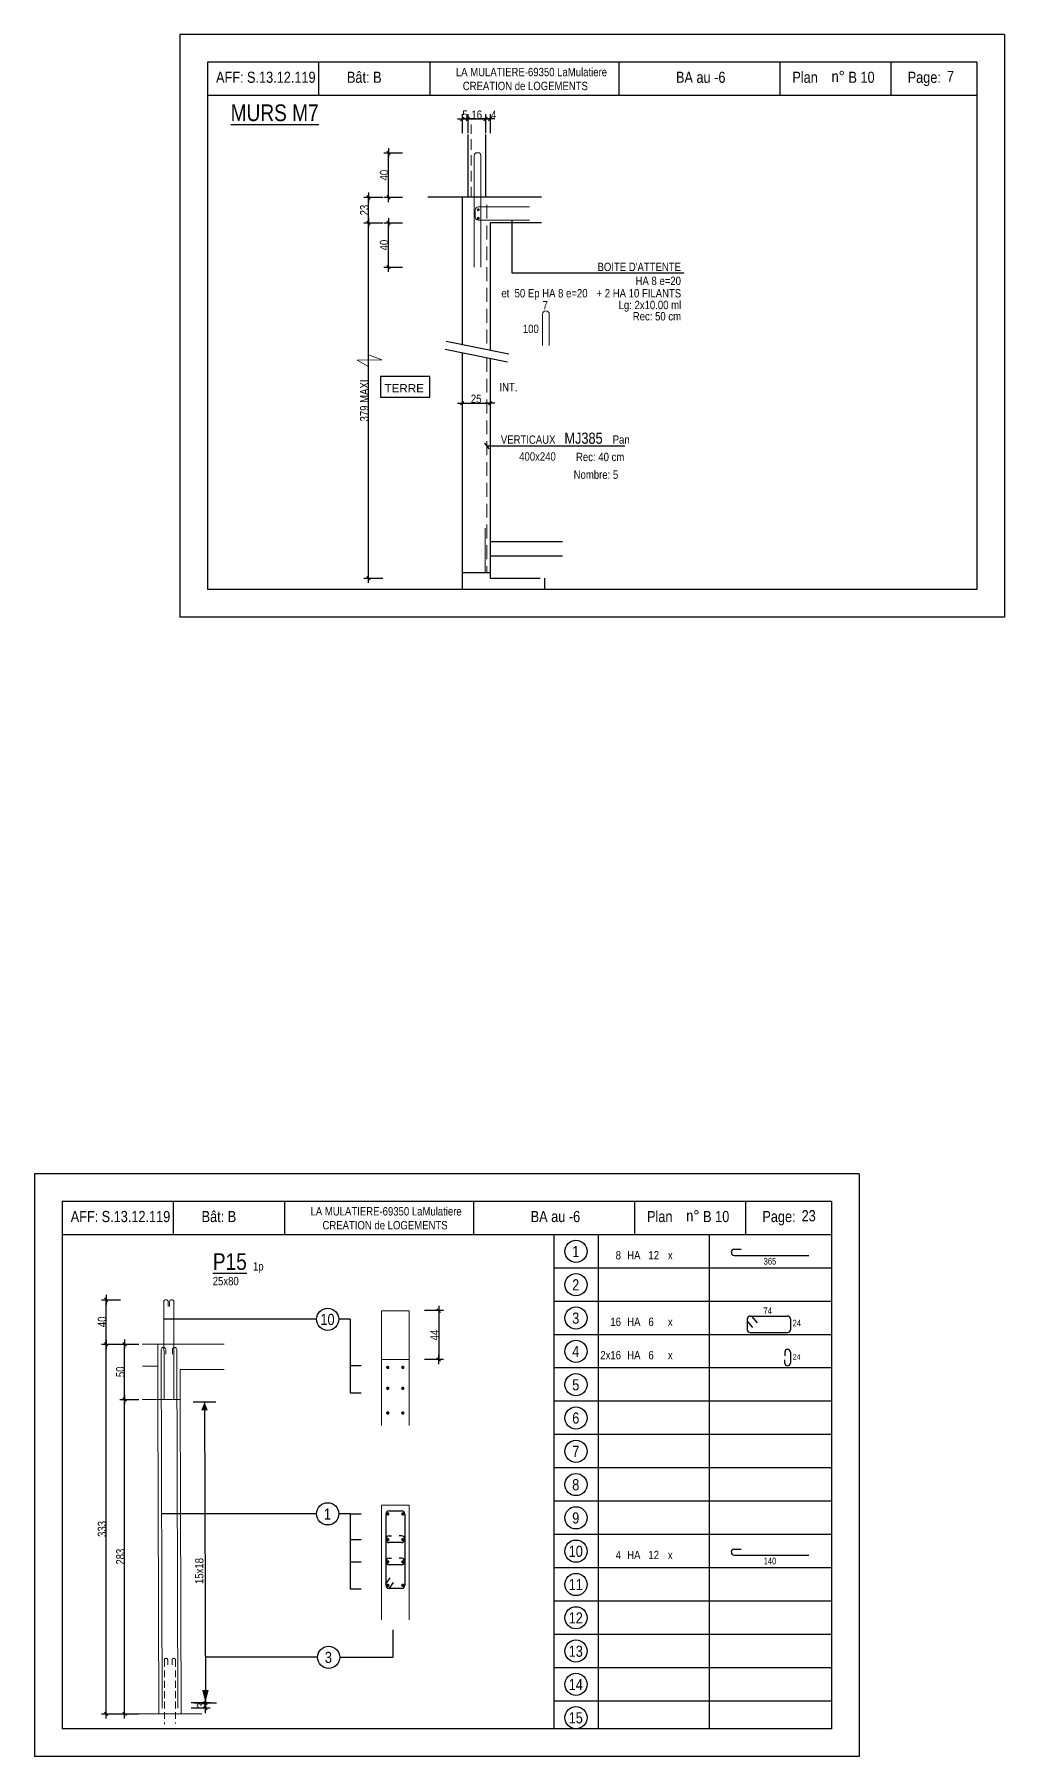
# Model space of a CAD drawing. Header units: metres. Extents: x -9927 to 45032, y -190416 to 12166.
# Drawn here: x 9926 to 11672, y -124751 to -121649 of the extents above; entities that cross this region are included whole.
import ezdxf
from ezdxf.enums import TextEntityAlignment as Align

# ---------------------------------------------------------------- set-up
doc = ezdxf.new("R2010")
doc.units = ezdxf.units.M
doc.header["$PDMODE"] = 65
doc.linetypes.add('CACHE', pattern=[9.525, 6.35, -3.175])
doc.linetypes.add('CACHE2', pattern=[0.1875, 0.125, -0.0625])
for name, color, linetype in [('01_cote_gen', 4, 'Continuous'), ('01_fenetres', 171, 'Continuous'), ('01_linteaux', 3, 'Continuous'), ('01_murs_coup', 5, 'Continuous'), ('01_sem', 42, 'Continuous'), ('01_texte', 230, 'Continuous'), ('AA_COTES', 2, 'Continuous')]:
    doc.layers.add(name, color=color, linetype=linetype)
doc.styles.add('MATTE_TXT', font='arial.ttf')
doc.styles.add('STYLE2', font='ARIALN.TTF')
doc.dimstyles.new('JB25', dxfattribs={"dimscale": 0.1, "dimtxt": 150, "dimasz": 17, "dimexe": 0.1, "dimexo": 0.1, "dimgap": 0.09, "dimtad": 1, "dimdec": 1, "dimlfac": 0.5, "dimdsep": 46, "dimtxsty": 'STYLE2', "dimblk1": 'BOND_G', "dimblk2": 'BOND_D', "dimsah": 1, "dimcen": 1.5, "dimdle": 0.01, "dimse1": 1, "dimse2": 1, "dimclrd": 4, "dimclre": 2, "dimclrt": 5, "dimadec": 0, "dimazin": 0, "dimtfac": 2.333333, "dimtdec": 1, "dimtix": 1, "dimtmove": 2, "dimatfit": 3, "dimldrblk": 'BOND_G', "dimfxl": 1, "dimtolj": 1, "dimtzin": 0, "dimarcsym": 0})

# ---------------------------------------------------------------- blocks, each defined once
blk = doc.blocks.new('BOND_G')
at = {"layer": 'AA_COTES', "color": 0}
for p, q in [((5, 0), (-5, 0)), ((1.8, 1.8), (-1.8, -1.8)), ((0, -5), (0, 15))]:
    blk.add_line(p, q, dxfattribs=at)
blk = doc.blocks.new('BOND_D')
at = {"layer": 'AA_COTES', "color": 0}
for p, q in [((5, 0), (-5, 0)), ((-1.8, -1.8), (1.8, 1.8)), ((0, 5), (0, -15))]:
    blk.add_line(p, q, dxfattribs=at)
blk = doc.blocks.new('*D1022')
at = {"layer": '01_cote_gen', "color": 4, "lineweight": -2, "transparency": 16777216}
blk.add_line((10527.2, -121986.6), (10527.2, -121944), dxfattribs=at)
at = {"layer": 'DEFPOINTS', "color": 0, "lineweight": 0, "transparency": 16777216}
for p in [(10527.2, -121942.3), (10552.7, -121942.3), (10552.7, -121988.3)]:
    blk.add_point(p, dxfattribs=at)
at = {"layer": '01_cote_gen', "color": 4, "lineweight": -2, "transparency": 16777216, "xscale": 1.7, "yscale": 1.7, "zscale": 1.7}
for name, p, rotation in [('BOND_D', (10527.2, -121942.3), 90), ('BOND_G', (10527.2, -121988.3), 270)]:
    blk.add_blockref(name, p, dxfattribs=dict(at, rotation=rotation))
at = {"layer": '01_cote_gen', "color": 5, "lineweight": 0, "transparency": 16777216, "insert": (10519.5, -121965.3), "char_height": 15, "attachment_point": 5, "rotation": 90, "style": 'STYLE2'}
blk.add_mtext('\\A1;23', dxfattribs=at)
blk = doc.blocks.new('*D1021')
at = {"layer": '01_cote_gen', "color": 4, "lineweight": -2, "transparency": 16777216}
blk.add_line((10527.2, -122626.6), (10527.2, -121990), dxfattribs=at)
at = {"layer": 'DEFPOINTS', "color": 0, "lineweight": 0, "transparency": 16777216}
for p in [(10527.2, -121988.3), (10588.4, -121988.3), (10237.6, -122628.3)]:
    blk.add_point(p, dxfattribs=at)
at = {"layer": '01_cote_gen', "color": 4, "lineweight": -2, "transparency": 16777216, "xscale": 1.7, "yscale": 1.7, "zscale": 1.7}
for name, p, rotation in [('BOND_D', (10527.2, -121988.3), 90), ('BOND_G', (10527.2, -122628.3), 270)]:
    blk.add_blockref(name, p, dxfattribs=dict(at, rotation=rotation))
at = {"layer": '01_cote_gen', "color": 5, "lineweight": 0, "transparency": 16777216, "insert": (10519.5, -122308.3), "char_height": 15, "attachment_point": 5, "rotation": 90, "style": 'STYLE2'}
blk.add_mtext('\\A1;379 MAXI', dxfattribs=at)
blk = doc.blocks.new('*D1023')
at = {"layer": '01_cote_gen', "color": 4, "lineweight": -2, "transparency": 16777216}
blk.add_line((10562.9, -121940.6), (10562.9, -121864), dxfattribs=at)
at = {"layer": 'DEFPOINTS', "color": 0, "lineweight": 0, "transparency": 16777216}
for p in [(10562.9, -121862.3), (10588.4, -121862.3), (10588.4, -121942.3)]:
    blk.add_point(p, dxfattribs=at)
at = {"layer": '01_cote_gen', "color": 4, "lineweight": -2, "transparency": 16777216, "xscale": 1.7, "yscale": 1.7, "zscale": 1.7}
for name, p, rotation in [('BOND_D', (10562.9, -121862.3), 90), ('BOND_G', (10562.9, -121942.3), 270)]:
    blk.add_blockref(name, p, dxfattribs=dict(at, rotation=rotation))
at = {"layer": '01_cote_gen', "color": 5, "lineweight": 0, "transparency": 16777216, "insert": (10555.2, -121902.3), "char_height": 15, "attachment_point": 5, "rotation": 90, "style": 'STYLE2'}
blk.add_mtext('\\A1;40', dxfattribs=at)
blk = doc.blocks.new('*D1024')
at = {"layer": '01_cote_gen', "color": 4, "lineweight": -2, "transparency": 16777216}
blk.add_line((10562.9, -122066.6), (10562.9, -121990), dxfattribs=at)
at = {"layer": 'DEFPOINTS', "color": 0, "lineweight": 0, "transparency": 16777216}
for p in [(10562.9, -121988.3), (10588.4, -121988.3), (10588.4, -122068.3)]:
    blk.add_point(p, dxfattribs=at)
at = {"layer": '01_cote_gen', "color": 4, "lineweight": -2, "transparency": 16777216, "xscale": 1.7, "yscale": 1.7, "zscale": 1.7}
for name, p, rotation in [('BOND_D', (10562.9, -121988.3), 90), ('BOND_G', (10562.9, -122068.3), 270)]:
    blk.add_blockref(name, p, dxfattribs=dict(at, rotation=rotation))
at = {"layer": '01_cote_gen', "color": 5, "lineweight": 0, "transparency": 16777216, "insert": (10555.2, -122028.3), "char_height": 15, "attachment_point": 5, "rotation": 90, "style": 'STYLE2'}
blk.add_mtext('\\A1;40', dxfattribs=at)
blk = doc.blocks.new('*D1025')
at = {"layer": '01_cote_gen', "color": 4, "lineweight": -2, "transparency": 16777216}
blk.add_line((10697.6, -122312.9), (10744.2, -122312.9), dxfattribs=at)
at = {"layer": 'DEFPOINTS', "color": 0, "lineweight": 0, "transparency": 16777216}
for p in [(10745.9, -122312.9), (10695.9, -122342.8), (10745.9, -122342.8)]:
    blk.add_point(p, dxfattribs=at)
at = {"layer": '01_cote_gen', "color": 4, "lineweight": -2, "transparency": 16777216, "xscale": 1.7, "yscale": 1.7, "zscale": 1.7, "rotation": 180}
blk.add_blockref('BOND_G', (10695.9, -122312.9), dxfattribs=at)
at = {"layer": '01_cote_gen', "color": 4, "lineweight": -2, "transparency": 16777216, "xscale": 1.7, "yscale": 1.7, "zscale": 1.7}
blk.add_blockref('BOND_D', (10745.9, -122312.9), dxfattribs=at)
at = {"layer": '01_cote_gen', "color": 5, "lineweight": 0, "transparency": 16777216, "insert": (10720.9, -122305.3), "char_height": 15, "attachment_point": 5, "style": 'STYLE2'}
blk.add_mtext('\\A1;25', dxfattribs=at)
blk = doc.blocks.new('*D1026')
at = {"layer": '01_cote_gen', "color": 4, "lineweight": -2, "transparency": 16777216}
blk.add_line((10697.6, -121801.2), (10704.2, -121801.2), dxfattribs=at)
at = {"layer": 'DEFPOINTS', "color": 0, "lineweight": 0, "transparency": 16777216}
for p in [(10705.9, -121801.2), (10705.9, -121829.4), (10695.9, -121942.3)]:
    blk.add_point(p, dxfattribs=at)
at = {"layer": '01_cote_gen', "color": 4, "lineweight": -2, "transparency": 16777216, "xscale": 1.7, "yscale": 1.7, "zscale": 1.7, "rotation": 180}
blk.add_blockref('BOND_G', (10695.9, -121801.2), dxfattribs=at)
at = {"layer": '01_cote_gen', "color": 4, "lineweight": -2, "transparency": 16777216, "xscale": 1.7, "yscale": 1.7, "zscale": 1.7}
blk.add_blockref('BOND_D', (10705.9, -121801.2), dxfattribs=at)
at = {"layer": '01_cote_gen', "color": 5, "lineweight": 0, "transparency": 16777216, "insert": (10700.9, -121793.5), "char_height": 15, "attachment_point": 5, "style": 'STYLE2'}
blk.add_mtext('\\A1;5', dxfattribs=at)
blk = doc.blocks.new('*D1027')
at = {"layer": '01_cote_gen', "color": 4, "lineweight": -2, "transparency": 16777216}
blk.add_line((10707.6, -121801.2), (10736.2, -121801.2), dxfattribs=at)
at = {"layer": 'DEFPOINTS', "color": 0, "lineweight": 0, "transparency": 16777216}
for p in [(10705.9, -121817.5), (10737.9, -121801.2), (10737.9, -121829.4)]:
    blk.add_point(p, dxfattribs=at)
at = {"layer": '01_cote_gen', "color": 4, "lineweight": -2, "transparency": 16777216, "xscale": 1.7, "yscale": 1.7, "zscale": 1.7, "rotation": 180}
blk.add_blockref('BOND_G', (10705.9, -121801.2), dxfattribs=at)
at = {"layer": '01_cote_gen', "color": 4, "lineweight": -2, "transparency": 16777216, "xscale": 1.7, "yscale": 1.7, "zscale": 1.7}
blk.add_blockref('BOND_D', (10737.9, -121801.2), dxfattribs=at)
at = {"layer": '01_cote_gen', "color": 5, "lineweight": 0, "transparency": 16777216, "insert": (10721.9, -121793.5), "char_height": 15, "attachment_point": 5, "style": 'STYLE2'}
blk.add_mtext('\\A1;16', dxfattribs=at)
blk = doc.blocks.new('*D1028')
at = {"layer": '01_cote_gen', "color": 4, "lineweight": -2, "transparency": 16777216}
blk.add_line((10739.6, -121801.2), (10744.2, -121801.2), dxfattribs=at)
at = {"layer": 'DEFPOINTS', "color": 0, "lineweight": 0, "transparency": 16777216}
for p in [(10737.9, -121816.6), (10745.9, -121801.2), (10745.9, -121988.3)]:
    blk.add_point(p, dxfattribs=at)
at = {"layer": '01_cote_gen', "color": 4, "lineweight": -2, "transparency": 16777216, "xscale": 1.7, "yscale": 1.7, "zscale": 1.7, "rotation": 180}
blk.add_blockref('BOND_G', (10737.9, -121801.2), dxfattribs=at)
at = {"layer": '01_cote_gen', "color": 4, "lineweight": -2, "transparency": 16777216, "xscale": 1.7, "yscale": 1.7, "zscale": 1.7}
blk.add_blockref('BOND_D', (10745.9, -121801.2), dxfattribs=at)
at = {"layer": '01_cote_gen', "color": 5, "lineweight": 0, "transparency": 16777216, "insert": (10752.5, -121793.6), "char_height": 15, "attachment_point": 5, "style": 'STYLE2'}
blk.add_mtext('\\A1;4', dxfattribs=at)
blk = doc.blocks.new('*D1090')
at = {"layer": '01_cote_gen', "color": 4, "linetype": 'Continuous', "lineweight": -2, "transparency": 16777216}
blk.add_line((10054.8, -124672.5), (10054.8, -124009.8), dxfattribs=at)
at = {"layer": 'DEFPOINTS', "color": 0, "linetype": 'Continuous', "lineweight": 0, "transparency": 16777216}
for p in [(10054.8, -124008.1), (10187.9, -124008.1), (10149.5, -124674.2)]:
    blk.add_point(p, dxfattribs=at)
at = {"layer": '01_cote_gen', "color": 4, "linetype": 'Continuous', "lineweight": -2, "transparency": 16777216, "xscale": 1.7, "yscale": 1.7, "zscale": 1.7}
for name, p, rotation in [('BOND_D', (10054.8, -124008.1), 90), ('BOND_G', (10054.8, -124674.2), 270)]:
    blk.add_blockref(name, p, dxfattribs=dict(at, rotation=rotation))
at = {"layer": '01_cote_gen', "color": 5, "linetype": 'Continuous', "lineweight": 0, "transparency": 16777216, "insert": (10047.2, -124341.1), "char_height": 15, "attachment_point": 5, "rotation": 90, "style": 'STYLE2'}
blk.add_mtext('\\A1;333', dxfattribs=at)
blk = doc.blocks.new('*D1091')
at = {"layer": '01_cote_gen', "color": 4, "linetype": 'Continuous', "lineweight": -2, "transparency": 16777216}
blk.add_line((10088, -124106.4), (10088, -124009.8), dxfattribs=at)
at = {"layer": 'DEFPOINTS', "color": 0, "linetype": 'Continuous', "lineweight": 0, "transparency": 16777216}
for p in [(10088, -124008.1), (10236.2, -124008.1), (10245.3, -124108.1)]:
    blk.add_point(p, dxfattribs=at)
at = {"layer": '01_cote_gen', "color": 4, "linetype": 'Continuous', "lineweight": -2, "transparency": 16777216, "xscale": 1.7, "yscale": 1.7, "zscale": 1.7}
for name, p, rotation in [('BOND_D', (10088, -124008.1), 90), ('BOND_G', (10088, -124108.1), 270)]:
    blk.add_blockref(name, p, dxfattribs=dict(at, rotation=rotation))
at = {"layer": '01_cote_gen', "color": 5, "linetype": 'Continuous', "lineweight": 0, "transparency": 16777216, "insert": (10080.3, -124058.1), "char_height": 15, "attachment_point": 5, "rotation": 90, "style": 'STYLE2'}
blk.add_mtext('\\A1;50', dxfattribs=at)
blk = doc.blocks.new('*D1092')
at = {"layer": '01_cote_gen', "color": 4, "linetype": 'Continuous', "lineweight": -2, "transparency": 16777216}
blk.add_line((10088, -124672.5), (10088, -124109.8), dxfattribs=at)
at = {"layer": 'DEFPOINTS', "color": 0, "linetype": 'Continuous', "lineweight": 0, "transparency": 16777216}
for p in [(10088, -124108.1), (10094.9, -124108.1), (10106.1, -124674.2)]:
    blk.add_point(p, dxfattribs=at)
at = {"layer": '01_cote_gen', "color": 4, "linetype": 'Continuous', "lineweight": -2, "transparency": 16777216, "xscale": 1.7, "yscale": 1.7, "zscale": 1.7}
for name, p, rotation in [('BOND_D', (10088, -124108.1), 90), ('BOND_G', (10088, -124674.2), 270)]:
    blk.add_blockref(name, p, dxfattribs=dict(at, rotation=rotation))
at = {"layer": '01_cote_gen', "color": 5, "linetype": 'Continuous', "lineweight": 0, "transparency": 16777216, "insert": (10080.3, -124391.1), "char_height": 15, "attachment_point": 5, "rotation": 90, "style": 'STYLE2'}
blk.add_mtext('\\A1;283', dxfattribs=at)
blk = doc.blocks.new('*D1093')
at = {"layer": '01_cote_gen', "color": 4, "linetype": 'Continuous', "lineweight": -2, "transparency": 16777216}
blk.add_line((10233.4, -124655.9), (10233.4, -124662.5), dxfattribs=at)
at = {"layer": 'DEFPOINTS', "color": 0, "linetype": 'Continuous', "lineweight": 0, "transparency": 16777216}
for p in [(10183.5, -124664.2), (10226.6, -124654.2), (10233.4, -124664.2)]:
    blk.add_point(p, dxfattribs=at)
at = {"layer": '01_cote_gen', "color": 4, "linetype": 'Continuous', "lineweight": -2, "transparency": 16777216, "xscale": 1.7, "yscale": 1.7, "zscale": 1.7}
for name, p, rotation in [('BOND_G', (10233.4, -124654.2), 90), ('BOND_D', (10233.4, -124664.2), 270)]:
    blk.add_blockref(name, p, dxfattribs=dict(at, rotation=rotation))
at = {"layer": '01_cote_gen', "color": 5, "linetype": 'Continuous', "lineweight": 0, "transparency": 16777216, "insert": (10225.7, -124659.2), "char_height": 15, "attachment_point": 5, "rotation": 90, "style": 'STYLE2'}
blk.add_mtext('\\A1;3', dxfattribs=at)
blk = doc.blocks.new('*D1094')
at = {"layer": '01_cote_gen', "color": 4, "lineweight": -2, "transparency": 16777216}
blk.add_line((10054.8, -124006.4), (10054.8, -123929.8), dxfattribs=at)
at = {"layer": 'DEFPOINTS', "color": 0, "lineweight": 0, "transparency": 16777216}
for p in [(10054.8, -123928.1), (10122, -123928.1), (10079.5, -124008.1)]:
    blk.add_point(p, dxfattribs=at)
at = {"layer": '01_cote_gen', "color": 4, "lineweight": -2, "transparency": 16777216, "xscale": 1.7, "yscale": 1.7, "zscale": 1.7}
for name, p, rotation in [('BOND_D', (10054.8, -123928.1), 90), ('BOND_G', (10054.8, -124008.1), 270)]:
    blk.add_blockref(name, p, dxfattribs=dict(at, rotation=rotation))
at = {"layer": '01_cote_gen', "color": 5, "lineweight": 0, "transparency": 16777216, "insert": (10047.2, -123968.1), "char_height": 15, "attachment_point": 5, "rotation": 90, "style": 'STYLE2'}
blk.add_mtext('\\A1;40', dxfattribs=at)
blk = doc.blocks.new('*D1095')
at = {"layer": '01_cote_gen', "color": 4, "lineweight": -2, "transparency": 16777216}
blk.add_line((10653.4, -123949.6), (10653.4, -124034.2), dxfattribs=at)
at = {"layer": 'DEFPOINTS', "color": 0, "lineweight": 0, "transparency": 16777216}
for p in [(10600.3, -123947.9), (10600.3, -124035.9), (10653.4, -124035.9)]:
    blk.add_point(p, dxfattribs=at)
at = {"layer": '01_cote_gen', "color": 4, "lineweight": -2, "transparency": 16777216, "xscale": 1.7, "yscale": 1.7, "zscale": 1.7}
for name, p, rotation in [('BOND_G', (10653.4, -123947.9), 90), ('BOND_D', (10653.4, -124035.9), 270)]:
    blk.add_blockref(name, p, dxfattribs=dict(at, rotation=rotation))
at = {"layer": '01_cote_gen', "color": 5, "lineweight": 0, "transparency": 16777216, "insert": (10645.9, -123991.9), "char_height": 15, "attachment_point": 5, "rotation": 90, "style": 'STYLE2'}
blk.add_mtext('\\A1;44', dxfattribs=at)

msp = doc.modelspace()

# ---------------------------------------------------------------- linework, layer by layer
at = {"layer": '01_cote_gen', "lineweight": 0}
for p, q in [((10551.27, -122235.04), (10527.16, -122226.06)), ((10506.8, -122235.49), (10551.27, -122235.04)), ((10527.16, -122247.16), (10506.8, -122235.49))]:
    msp.add_line(p, q, dxfattribs=at)
at = {"layer": '01_cote_gen', "color": 2, "linetype": 'CACHE2', "lineweight": 0, "ltscale": 100}
for p, q in [((10159.49, -124577.18), (10159.49, -124692.75)), ((10165.49, -124577.18), (10165.49, -124586.15)), ((10173.49, -124577.18), (10173.49, -124586.15)), ((10179.49, -124577.18), (10179.49, -124691.9))]:
    msp.add_line(p, q, dxfattribs=at)
for centre in [(10162.49, -124577.18), (10176.49, -124577.18)]:
    msp.add_arc(centre, 3, 0, 180, dxfattribs=at)
at = {"layer": '01_fenetres', "ltscale": 30}
for p, q in [((10237.25, -121698.89), (10237.25, -122648.89)), ((10237.25, -121698.89), (10237.25, -122648.89)), ((10237.25, -121698.89), (10237.25, -122648.89)), ((11622.25, -121698.89), (10237.25, -121698.89)), ((10437.25, -121698.89), (10437.25, -121758.89)), ((10637.65, -121698.89), (10637.65, -121758.89)), ((10977.82, -121698.89), (10977.82, -121758.89)), ((11268.12, -121758.89), (11268.12, -121698.89)), ((11468.12, -121758.89), (11468.12, -121698.89)), ((11622.25, -121698.89), (11622.25, -122648.89)), ((11622.25, -121758.89), (10237.25, -121758.89)), ((11622.25, -122648.89), (10237.25, -122648.89)), ((9975.59, -123751.15), (9975.59, -124701.15)), ((9975.59, -123751.15), (9975.59, -124701.15)), ((9975.59, -123751.15), (9975.59, -124701.15)), ((11360.59, -123751.15), (9975.59, -123751.15)), ((10175.59, -123751.15), (10175.59, -123811.15)), ((10375.99, -123751.15), (10375.99, -123811.15)), ((10716.16, -123751.15), (10716.16, -123811.15)), ((11006.46, -123811.15), (11006.46, -123751.15)), ((11206.46, -123811.15), (11206.46, -123751.15)), ((11360.59, -123751.15), (11360.59, -124701.15)), ((11360.59, -123811.15), (9975.59, -123811.15)), ((11360.59, -124701.15), (9975.59, -124701.15))]:
    msp.add_line(p, q, dxfattribs=at)
at = {"layer": '01_linteaux', "linetype": 'Continuous'}
for p, q in [((11184.14, -123837.41), (11197.88, -123837.41)), ((11185.37, -123848.39), (11319.68, -123848.39)), ((11209.04, -123962.68), (11209.04, -123982.3)), ((11214.04, -123957.68), (11281.63, -123957.68)), ((11216.73, -123957.68), (11226.71, -123969.99)), ((11286.63, -123962.68), (11286.63, -123982.3)), ((11209.04, -123966.82), (11218.23, -123978.16)), ((11214.04, -123987.3), (11281.63, -123987.3)), ((11276.63, -124022.68), (11276.63, -124029.06)), ((11286.63, -124022.68), (11286.63, -124042.3)), ((11276.63, -124042.3), (11276.63, -124036.45)), ((11184.14, -124377.41), (11197.88, -124377.41)), ((11185.37, -124388.39), (11319.68, -124388.39))]:
    msp.add_line(p, q, dxfattribs=at)
for centre, start, end in [((11185.24, -123842.28), 102.77382, 192.77382), ((11185.37, -123843.39), 180, 270), ((11214.04, -123962.68), 90, 180), ((11281.63, -123962.68), 0, 90), ((11214.04, -123982.3), 180, 270), ((11281.63, -123982.3), 270, 0), ((11281.63, -124022.68), 90, 180), ((11281.63, -124022.68), 0, 90), ((11281.63, -124042.3), 180, 270), ((11281.63, -124042.3), 270, 0), ((11185.24, -124382.28), 102.77382, 192.77382), ((11185.37, -124383.39), 180, 270)]:
    msp.add_arc(centre, 5, start, end, dxfattribs=at)
at = {"layer": '01_murs_coup'}
for p, q in [((10705.86, -121829.43), (10705.86, -121942.31)), ((10737.86, -121829.43), (10737.86, -121942.31)), ((10695.86, -121942.31), (10633.84, -121942.31)), ((10695.86, -121942.31), (10695.86, -122207.96)), ((10838.29, -121942.31), (10695.86, -121942.31)), ((10838.29, -121988.31), (10745.86, -121988.31)), ((10745.86, -121988.31), (10745.86, -122218.05)), ((10695.86, -122222.81), (10695.86, -122648.89)), ((10745.86, -122232.9), (10745.86, -122628.31)), ((10745.86, -122562.31), (10876.53, -122562.31)), ((10745.86, -122588.31), (10876.53, -122588.31)), ((10695.86, -122618.31), (10745.86, -122618.31)), ((10745.86, -122628.31), (10835.86, -122628.31)), ((10843.86, -122628.31), (10843.86, -122648.89))]:
    msp.add_line(p, q, dxfattribs=at)
at = {"layer": '01_sem', "color": 2, "linetype": 'CACHE', "lineweight": 0, "ltscale": 3}
msp.add_line((10712.14, -121942.31), (10712.14, -121811.29), dxfattribs=at)
at = {"layer": '01_sem', "color": 2, "lineweight": 0, "ltscale": 7}
for p, q in [((10717.35, -121866.97), (10717.35, -122067.97)), ((10722.35, -121861.97), (10724.35, -121861.97)), ((10729.35, -121866.97), (10729.35, -122067.97)), ((10719.24, -121965.31), (10719.24, -121977.31)), ((10725.24, -121959.31), (10816.79, -121959.31)), ((10725.24, -121983.31), (10816.79, -121983.31)), ((10840.54, -122152.85), (10840.54, -122209)), ((10846.54, -122146.85), (10846.54, -122146.85)), ((10852.54, -122152.85), (10852.54, -122209)), ((10737.15, -122538.31), (10737.15, -122618.31)), ((10158.47, -123932.11), (10158.95, -124108.11)), ((10166.47, -123932.11), (10166.47, -123940.51)), ((10168.78, -123932.11), (10168.78, -123940.51)), ((10176.78, -123932.11), (10176.3, -124108.11)), ((10550.28, -123947.93), (10600.28, -123947.93)), ((10550.28, -123947.93), (10550.28, -124154.52)), ((10550.28, -123947.93), (10600.28, -123947.93)), ((10550.28, -123947.93), (10550.28, -124154.52)), ((10600.28, -123947.93), (10600.28, -124154.52)), ((10147.86, -124008.11), (10119.46, -124008.11)), ((10267.04, -124008.11), (10147.86, -124008.11)), ((10147.86, -124108.11), (10147.86, -124008.11)), ((10153.86, -124018.12), (10155.49, -124664.18)), ((10161.86, -124018.12), (10161.86, -124026.53)), ((10173.86, -124018.12), (10173.86, -124026.53)), ((10181.86, -124018.12), (10183.49, -124664.18)), ((10147.86, -124048.11), (10120.2, -124048.11)), ((10267.04, -124054.11), (10187.86, -124054.11)), ((10187.86, -124108.11), (10187.86, -124054.11)), ((10550.28, -124035.93), (10600.28, -124035.93)), ((10187.86, -124108.11), (10119.46, -124108.11)), ((10147.86, -124108.11), (10149.49, -124674.18)), ((10187.86, -124108.11), (10189.49, -124674.18)), ((10550.28, -124298.39), (10600.28, -124298.39)), ((10550.28, -124298.39), (10550.28, -124504.98)), ((10550.28, -124298.39), (10600.28, -124298.39)), ((10550.28, -124298.39), (10550.28, -124504.98)), ((10600.28, -124298.39), (10600.28, -124504.98)), ((10227.04, -124674.18), (10093.76, -124674.18))]:
    msp.add_line(p, q, dxfattribs=at)
at = {"layer": '01_sem', "color": 5, "linetype": 'CACHE2', "lineweight": 0, "ltscale": 200}
for p, q in [((10739.86, -121955.62), (10739.86, -122216.84)), ((10739.86, -122231.69), (10739.86, -122618.31))]:
    msp.add_line(p, q, dxfattribs=at)
at = {"layer": '01_sem', "color": 2, "lineweight": 0, "ltscale": 7, "const_width": 2.5, "flags": 128}
for points in [[(10723.44, -121979.97, 1), (10725.94, -121979.97, 1)], [(10723.51, -121964.64, 1), (10726.01, -121964.64, 1)]]:
    msp.add_lwpolyline(points, format="xyb", close=True, dxfattribs=at)
at = {"layer": '01_sem', "color": 2, "lineweight": 0, "ltscale": 7}
for centre, radius, start, end in [((10722.35, -121866.97), 5, 90, 180), ((10724.35, -121866.97), 5, 0, 90), ((10725.24, -121965.31), 6, 90, 180), ((10725.24, -121977.31), 6, 180, 270), ((10846.54, -122152.85), 6, 90, 180), ((10846.54, -122152.85), 6, 0, 90), ((10162.47, -123932.11), 4, 0, 180), ((10172.78, -123932.11), 4, 0, 180), ((10157.86, -124018.12), 4, 0, 180), ((10177.86, -124018.12), 4, 0, 180)]:
    msp.add_arc(centre, radius, start, end, dxfattribs=at)
at = {"layer": '01_texte', "ltscale": 30}
for p, q in [((10187.25, -121648.89), (10187.25, -122698.89)), ((11672.25, -121648.89), (10187.25, -121648.89)), ((11672.25, -121648.89), (11672.25, -122698.89)), ((11672.25, -122698.89), (10187.25, -122698.89)), ((9925.59, -123701.15), (9925.59, -124751.15)), ((11410.59, -123701.15), (9925.59, -123701.15)), ((11410.59, -123701.15), (11410.59, -124751.15)), ((10860.59, -123811.15), (10860.59, -124701.15)), ((10940.59, -123811.15), (10940.59, -124701.15)), ((11140.59, -123811.15), (11140.59, -124701.15)), ((11360.59, -123871.15), (10860.59, -123871.15)), ((11360.59, -123931.15), (10860.59, -123931.15)), ((11360.59, -123991.15), (10860.59, -123991.15)), ((11360.59, -124051.15), (10860.59, -124051.15)), ((10211.59, -124112.42), (10251.91, -124112.42)), ((10231.75, -124112.42), (10233.38, -124661.06)), ((11360.59, -124111.15), (10860.59, -124111.15)), ((11360.59, -124171.15), (10860.59, -124171.15)), ((11360.59, -124231.15), (10860.59, -124231.15)), ((11360.59, -124291.15), (10860.59, -124291.15)), ((10558.28, -124314.39), (10558.28, -124442.39)), ((10564.28, -124308.39), (10586.28, -124308.39)), ((10592.28, -124314.39), (10592.28, -124442.39)), ((10564.28, -124353.77), (10568.46, -124353.77)), ((10586.28, -124365.77), (10564.28, -124365.77)), ((10586.28, -124353.77), (10582.09, -124353.77)), ((11360.59, -124351.15), (10860.59, -124351.15)), ((10564.28, -124393.77), (10568.46, -124393.77)), ((10586.28, -124393.77), (10582.09, -124393.77)), ((10558.28, -124439.84), (10566.27, -124429.11)), ((10586.28, -124405.77), (10564.28, -124405.77)), ((11360.59, -124411.15), (10860.59, -124411.15)), ((10564.28, -124448.39), (10572.27, -124437.66)), ((10586.28, -124448.39), (10564.28, -124448.39)), ((11360.59, -124471.15), (10860.59, -124471.15)), ((11360.59, -124531.15), (10860.59, -124531.15)), ((11360.59, -124591.15), (10860.59, -124591.15)), ((10213.22, -124654.18), (10253.54, -124654.18)), ((11360.59, -124651.15), (10860.59, -124651.15)), ((11410.59, -124751.15), (9925.59, -124751.15))]:
    msp.add_line(p, q, dxfattribs=at)
at = {"layer": '01_texte'}
for p, q in [((10785.77, -122079.03), (10785.77, -121983.31)), ((11095.06, -122079.03), (10785.77, -122079.03)), ((10777.49, -122239.28), (10665.06, -122216.6)), ((10779.55, -122224.84), (10667.12, -122202.17)), ((10735.76, -122385.04), (10743.95, -122395.59)), ((10988.59, -122390.32), (10739.86, -122390.32)), ((10433.58, -123963.44), (10158.53, -123963.44)), ((10494.06, -123963.44), (10473.58, -123963.44)), ((10494.06, -123963.44), (10494.06, -124096.15)), ((10494.06, -124046.41), (10514.07, -124046.41)), ((10494.06, -124096.15), (10514.07, -124096.15)), ((10433.58, -124313.9), (10153.86, -124313.9)), ((10494.06, -124313.9), (10473.58, -124313.9)), ((10494.06, -124313.9), (10494.06, -124448.88)), ((10494.06, -124313.9), (10514.07, -124313.9)), ((10494.06, -124360.44), (10514.07, -124360.44)), ((10494.06, -124400.44), (10514.07, -124400.44)), ((10494.06, -124448.88), (10514.07, -124448.88)), ((10571.12, -124522.87), (10571.12, -124572.28)), ((10435.22, -124572.28), (10233.38, -124572.28)), ((10475.22, -124572.28), (10571.12, -124572.28))]:
    msp.add_line(p, q, dxfattribs=at)
at = {"layer": '01_texte', "elevation": 9.99}
msp.add_lwpolyline([(10637.31, -122265.12), (10548.72, -122265.12), (10548.72, -122302.42), (10637.31, -122302.42)], close=True, dxfattribs=at)
at = {"layer": '01_texte', "ltscale": 30, "const_width": 3, "flags": 128}
for points in [[(10563.21, -124050.12, -1), (10560.21, -124050.12, -1)], [(10587.34, -124050.12, 1), (10590.34, -124050.12, 1)], [(10563.21, -124087.8, -1), (10560.21, -124087.8, -1)], [(10587.34, -124087.8, 1), (10590.34, -124087.8, 1)], [(10563.21, -124132.23, 1), (10560.21, -124132.23, 1)], [(10587.34, -124132.23, -1), (10590.34, -124132.23, -1)], [(10563.21, -124314.09, -1), (10560.21, -124314.09, -1)], [(10587.34, -124314.09, 1), (10590.34, -124314.09, 1)], [(10563.21, -124360.58, -1), (10560.21, -124360.58, -1)], [(10587.34, -124360.58, 1), (10590.34, -124360.58, 1)], [(10563.21, -124400.58, -1), (10560.21, -124400.58, -1)], [(10587.34, -124400.58, 1), (10590.34, -124400.58, 1)], [(10563.21, -124442.69, 1), (10560.21, -124442.69, 1)], [(10587.34, -124442.69, -1), (10590.34, -124442.69, -1)]]:
    msp.add_lwpolyline(points, format="xyb", close=True, dxfattribs=at)
at = {"layer": '01_texte'}
for centre in [(10900.59, -123841.15), (10900.59, -123901.15), (10453.58, -123963.44), (10900.59, -123961.15), (10900.59, -124021.15), (10900.59, -124081.15), (10900.59, -124141.15), (10900.59, -124201.15), (10900.59, -124261.15), (10453.58, -124313.9), (10900.59, -124321.15), (10900.59, -124381.15), (10900.59, -124441.15), (10900.59, -124501.15), (10455.22, -124572.28), (10900.59, -124561.15), (10900.59, -124621.15), (10900.59, -124681.15)]:
    msp.add_circle(centre, 20, dxfattribs=at)
at = {"layer": '01_texte', "ltscale": 30}
for centre, start, end in [((10564.28, -124314.39), 90, 180), ((10586.28, -124314.39), 0, 90), ((10564.28, -124359.77), 90.00091, 180), ((10564.28, -124359.77), 180, 269.99909), ((10586.28, -124359.77), 0, 90.00091), ((10586.28, -124359.77), 269.99909, 0), ((10564.28, -124399.77), 90.00091, 180), ((10564.28, -124399.77), 180, 269.99909), ((10586.28, -124399.77), 0, 90.00091), ((10586.28, -124399.77), 269.99909, 0), ((10564.28, -124442.39), 180, 269.99909), ((10586.28, -124442.39), 269.99909, 0)]:
    msp.add_arc(centre, 6, start, end, dxfattribs=at)
for points in [[(10231.75, -124112.42), (10225.85, -124127.49), (10231.75, -124127.49)], [(10231.75, -124112.42), (10237.65, -124127.49), (10231.75, -124127.49)], [(10233.38, -124654.18), (10227.48, -124631.11), (10233.38, -124631.11)], [(10233.38, -124654.18), (10239.28, -124631.11), (10233.38, -124631.11)]]:
    msp.add_solid(points, dxfattribs=at)

# ---------------------------------------------------------------- texts
at = {"layer": '01_texte'}
for s, height, style, p in [('AFF:', 20, 'STYLE2', (10252.55, -121736.04)), ('S.13.12.119', 20, 'STYLE2', (10308.21, -121736.04)), ('Bât: B', 20, 'STYLE2', (10488.19, -121736.04)), ('LA MULATIERE-69350 LaMulatiere', 15, 'STYLE2', (10684.35, -121724.17)), ('BA au -6', 20, 'STYLE2', (11080.65, -121736.04)), ('Plan', 20, 'STYLE2', (11290.17, -121736.04)), ('n%%D', 20, 'STYLE2', (11360.85, -121734.6)), ('B 10', 20, 'STYLE2', (11391.2, -121736.04)), ('Page:', 20, 'STYLE2', (11497.84, -121736.04)), ('7', 20, 'STYLE2', (11568.52, -121734.6)), ('CREATION de LOGEMENTS', 15, 'STYLE2', (10696.83, -121749.17)), ('%%UMURS M7', 30, 'STYLE2', (10278.89, -121804.96)), ("BOITE D'ATTENTE", 15, 'STYLE2', (10939.4, -122075.15)), ('HA 8 e=20', 15, 'STYLE2', (11007.91, -122100.3)), ('et  50 Ep HA 8 e=20', 15, 'STYLE2', (10766.23, -122122.6)), ('7', 15, 'STYLE2', (10840.45, -122144.25)), ('+ 2 HA 10 FILANTS', 15, 'STYLE2', (10937.68, -122122.6)), ('Lg: 2x10.00 ml', 15, 'STYLE2', (10977.35, -122143.74)), ('Rec: 50 cm', 15, 'STYLE2', (11002.94, -122164.03)), ('100', 15, 'STYLE2', (10805, -122186.73)), ('TERRE', 15, 'MATTE_TXT', (10555.88, -122293.72, 9.99)), ('INT.', 15, 'STYLE2', (10762.83, -122291.62)), ('VERTICAUX', 15, 'STYLE2', (10765.35, -122386.2)), ('MJ385', 20, 'STYLE2', (10879.83, -122386.2)), (' Pan    ', 15, 'STYLE2', (10961.9, -122386.2)), ('400x240', 15, 'STYLE2', (10798.37, -122416.66)), ('Rec: 40 cm', 15, 'STYLE2', (10900.71, -122417.48)), ('Nombre: 5', 15, 'STYLE2', (10896.45, -122449.39)), ('AFF:', 20, 'STYLE2', (9990.89, -123788.31)), ('S.13.12.119', 20, 'STYLE2', (10046.55, -123788.31)), ('Bât: B', 20, 'STYLE2', (10226.53, -123788.31)), ('LA MULATIERE-69350 LaMulatiere', 15, 'STYLE2', (10422.68, -123776.44)), ('BA au -6', 20, 'STYLE2', (10818.99, -123788.31)), ('Plan', 20, 'STYLE2', (11028.51, -123788.31)), ('n%%D', 20, 'STYLE2', (11099.19, -123786.86)), ('B 10', 20, 'STYLE2', (11129.53, -123788.31)), ('Page:', 20, 'STYLE2', (11236.17, -123788.31)), ('23', 20, 'STYLE2', (11306.86, -123786.86)), ('CREATION de LOGEMENTS', 15, 'STYLE2', (10444.17, -123801.44)), ('HA', 15, 'STYLE2', (10992.88, -123855.56)), ('12', 15, 'STYLE2', (11031.05, -123855.56)), ('%%UP15', 30, 'STYLE2', (10246.77, -123874.55)), ('1p', 15, 'STYLE2', (10319.08, -123875.64)), ('365', 12, 'STYLE2', (11238.43, -123864.89)), ('25x80', 15, 'STYLE2', (10246.58, -123902.16)), ('HA', 15, 'STYLE2', (10992.88, -123975.56)), ('6', 15, 'STYLE2', (11031.05, -123975.56)), ('74', 12, 'STYLE2', (11238.1, -123954.13)), ('24', 12, 'STYLE2', (11290.61, -123976.34)), ('HA', 15, 'STYLE2', (10992.88, -124035.56)), ('6', 15, 'STYLE2', (11031.05, -124035.56)), ('24', 10, 'STYLE2', (11290.61, -124036.34)), ('HA', 15, 'STYLE2', (10992.88, -124395.56)), ('12', 15, 'STYLE2', (11031.05, -124395.56)), ('140', 12, 'STYLE2', (11238.43, -124404.89))]:
    msp.add_text(s, height=height, dxfattribs=dict(at, style=style)).set_placement(p)
at = {"layer": '01_texte', "style": 'STYLE2'}
for s, p in [('1', (10900.19, -123841.38)), ('2', (10900.19, -123901.38)), ('10', (10453.18, -123963.67)), ('3', (10900.19, -123961.38)), ('4', (10900.19, -124021.38)), ('5', (10900.19, -124081.38)), ('6', (10900.19, -124141.38)), ('7', (10900.19, -124201.38)), ('8', (10900.19, -124261.38)), ('1', (10453.18, -124314.13)), ('9', (10900.19, -124321.38)), ('10', (10900.19, -124381.38)), ('11', (10900.19, -124441.38)), ('12', (10900.19, -124501.38)), ('13', (10900.19, -124561.38)), ('3', (10454.81, -124572.5)), ('14', (10900.19, -124621.38)), ('15', (10900.19, -124681.38))]:
    msp.add_text(s, height=20, dxfattribs=at).set_placement(p, align=Align.MIDDLE_CENTER)
for s, p in [('8', (10981.68, -123855.56)), ('16', (10981.68, -123975.56)), ('2x16', (10981.68, -124035.56)), ('4', (10981.68, -124395.56))]:
    msp.add_text(s, height=15, dxfattribs=at).set_placement(p, align=Align.RIGHT)
for p in [(11070.47, -123855.56), (11070.47, -123975.56), (11070.47, -124035.56), (11070.47, -124395.56)]:
    msp.add_text('x', height=15, dxfattribs=at).set_placement(p, align=Align.CENTER)
msp.add_text('15x18', height=15, rotation=90, dxfattribs=at).set_placement((10229.78, -124440.31))

# ---------------------------------------------------------------- dimensions: what is measured, and where the dimension line sits
at = {"layer": '01_cote_gen', "lineweight": 0}
for base, p1, p2, picture, middle in [((10705.86, -121801.16), (10695.86, -121942.31), (10705.86, -121829.43), '*D1026', (10700.86, -121793.52)), ((10737.86, -121801.16), (10705.86, -121817.52), (10737.86, -121829.43), '*D1027', (10721.86, -121793.49)), ((10745.86, -122312.94), (10695.86, -122342.81), (10745.86, -122342.81), '*D1025', (10720.86, -122305.27))]:
    dim = msp.add_linear_dim(base=base, p1=p1, p2=p2, dimstyle='JB25', dxfattribs=at)
    dim.commit()
    dim.dimension.update_dxf_attribs({"geometry": picture, "text_midpoint": middle})
dim = msp.add_linear_dim(base=(10745.86, -121801.16), p1=(10737.86, -121816.58), p2=(10745.86, -121988.31), dimstyle='JB25', dxfattribs=at)
dim.commit()
dim.dimension.update_dxf_attribs({"geometry": '*D1028', "text_midpoint": (10752.51, -121793.65), "dimtype": 160})
for base, p1, p2, picture, middle in [((10562.9, -121862.31), (10588.4, -121942.31), (10588.4, -121862.31), '*D1023', (10555.23, -121902.31)), ((10527.16, -121942.31), (10552.66, -121988.31), (10552.66, -121942.31), '*D1022', (10519.49, -121965.31)), ((10562.9, -121988.31), (10588.4, -122068.31), (10588.4, -121988.31), '*D1024', (10555.23, -122028.31)), ((10054.82, -123928.11), (10079.5, -124008.11), (10121.95, -123928.11), '*D1094', (10047.15, -123968.11)), ((10653.43, -124035.93), (10600.28, -123947.93), (10600.28, -124035.93), '*D1095', (10645.92, -123991.93))]:
    dim = msp.add_linear_dim(base=base, p1=p1, p2=p2, angle=90, dimstyle='JB25', dxfattribs=at)
    dim.commit()
    dim.dimension.update_dxf_attribs({"geometry": picture, "text_midpoint": middle})
dim = msp.add_linear_dim(base=(10527.16, -121988.31), p1=(10237.6, -122628.31), p2=(10588.4, -121988.31), angle=90, text='379 MAXI', dimstyle='JB25', dxfattribs=at)
dim.commit()
dim.dimension.update_dxf_attribs({"geometry": '*D1021', "text_midpoint": (10519.49, -122308.31)})
at = {"layer": '01_cote_gen', "linetype": 'Continuous', "lineweight": 0}
for base, p1, p2, picture, middle in [((10054.82, -124008.11), (10149.49, -124674.18), (10187.86, -124008.11), '*D1090', (10047.15, -124341.14)), ((10088, -124008.11), (10245.28, -124108.11), (10236.22, -124008.11), '*D1091', (10080.33, -124058.11)), ((10088, -124108.11), (10106.12, -124674.18), (10094.87, -124108.11), '*D1092', (10080.33, -124391.14))]:
    dim = msp.add_linear_dim(base=base, p1=p1, p2=p2, angle=90, dimstyle='JB25', dxfattribs=at)
    dim.commit()
    dim.dimension.update_dxf_attribs({"geometry": picture, "text_midpoint": middle})
dim = msp.add_linear_dim(base=(10233.38, -124664.18), p1=(10226.56, -124654.18), p2=(10183.49, -124664.18), angle=90, text='3', dimstyle='JB25', dxfattribs=at)
dim.commit()
dim.dimension.update_dxf_attribs({"geometry": '*D1093', "text_midpoint": (10225.72, -124659.18)})

doc.saveas('drawing.dxf')
